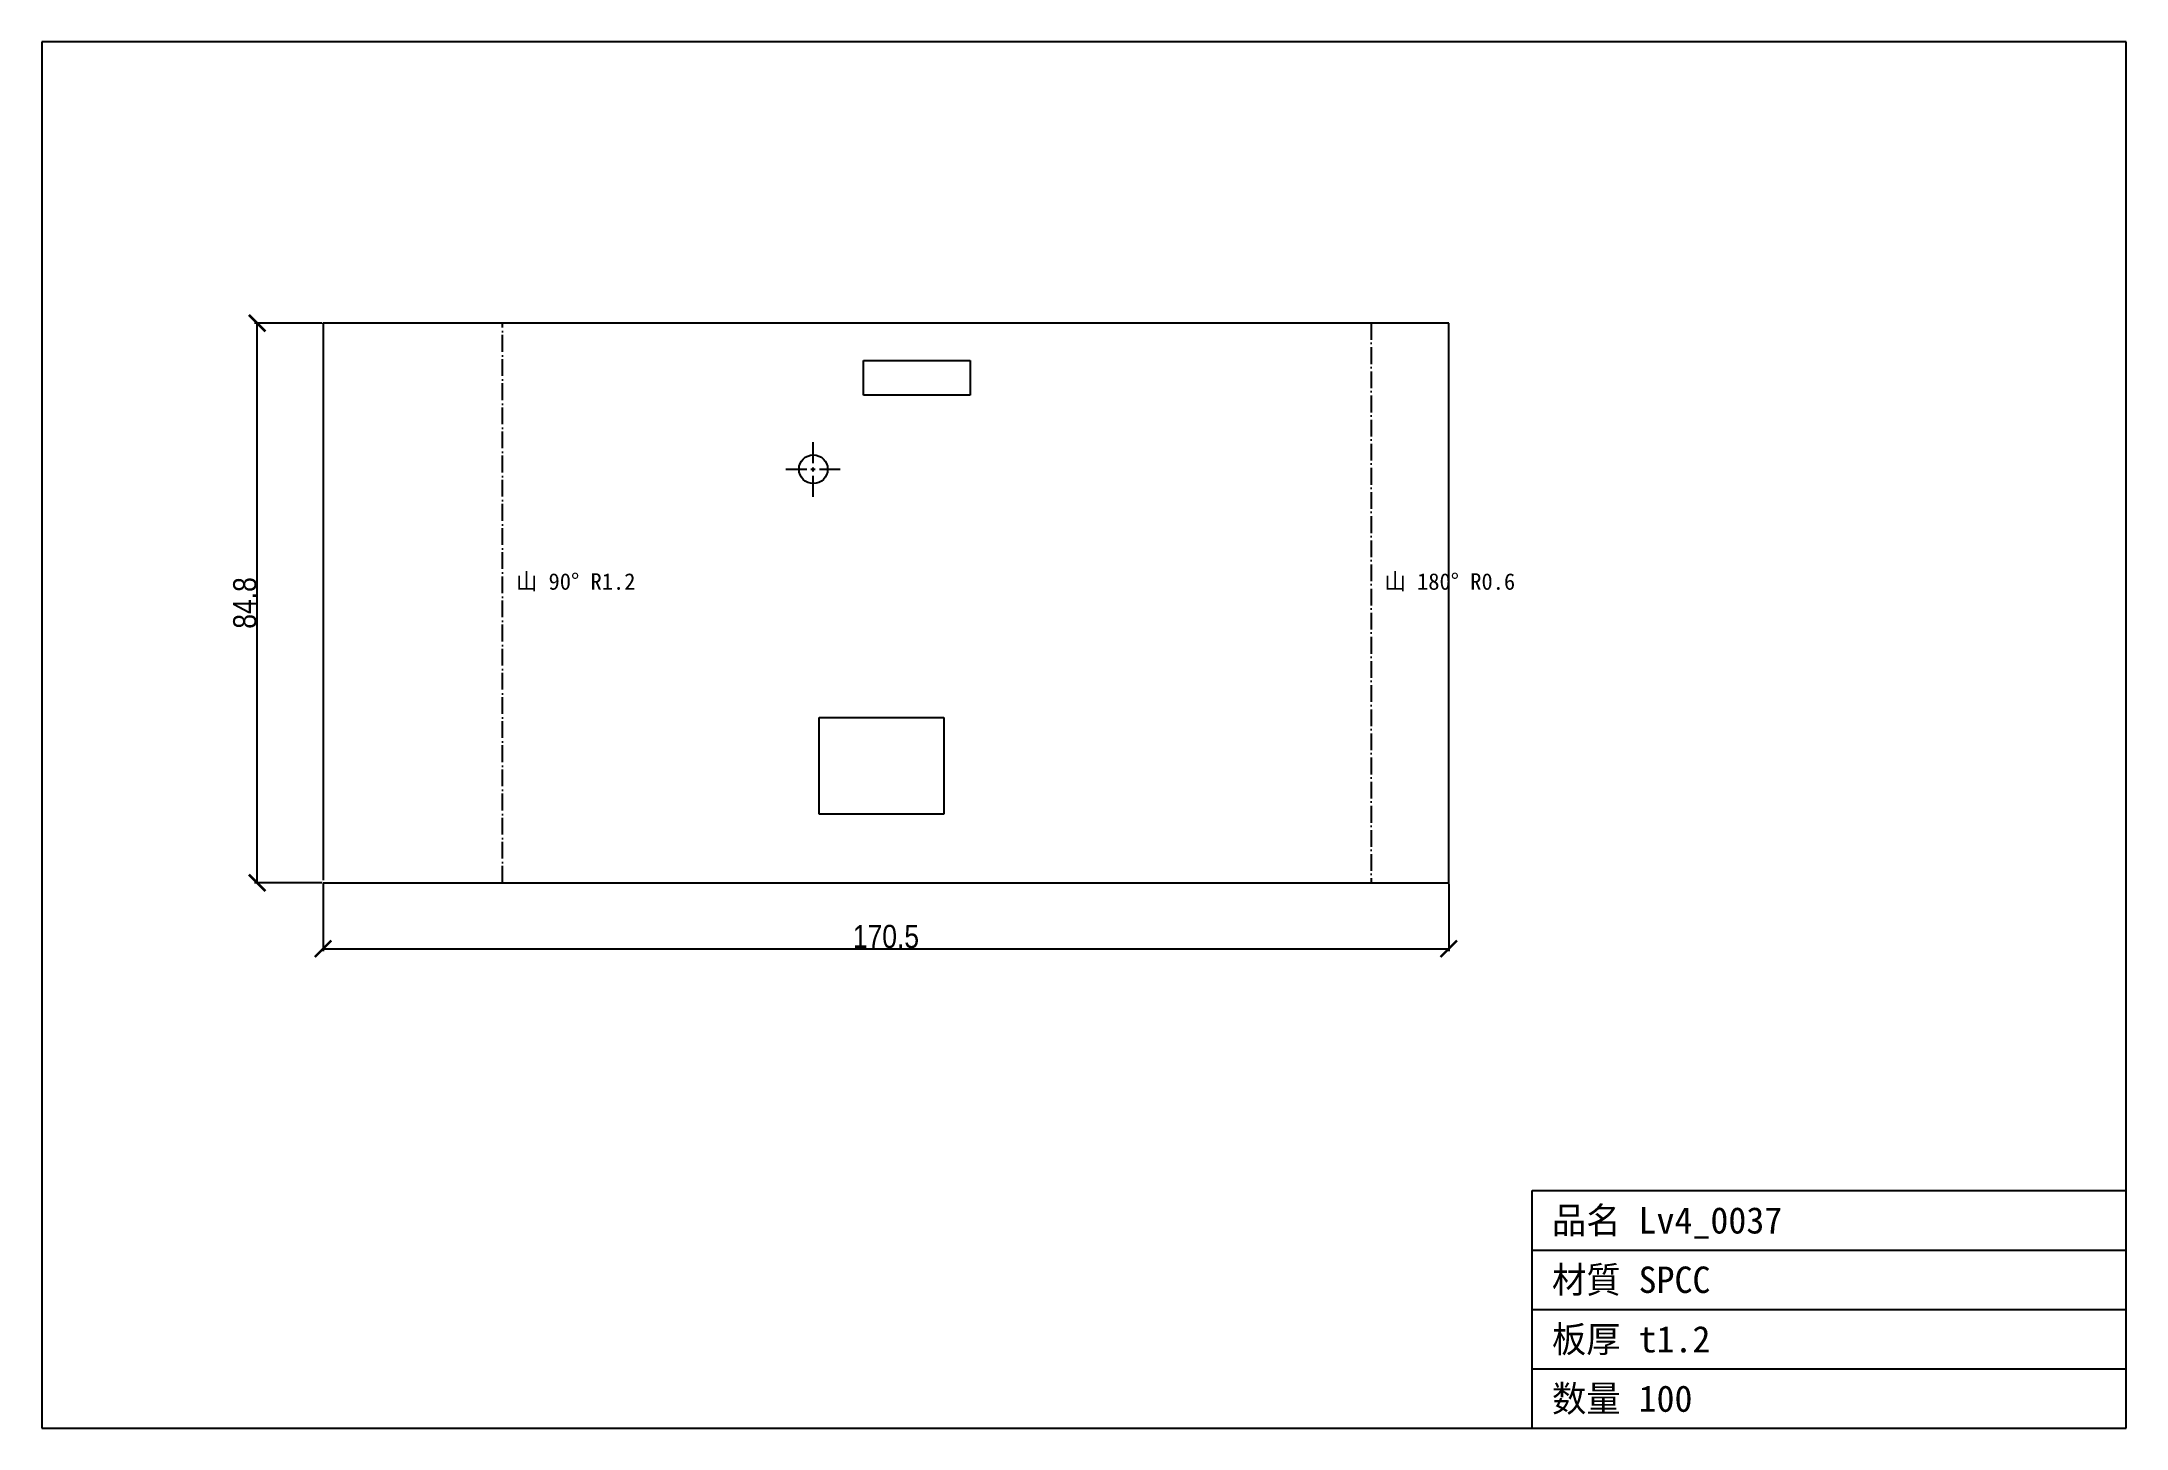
# Model space of a CAD drawing. Header units: millimetres. Extents: x -71 to 245, y -83 to 127.
import ezdxf

# ---------------------------------------------------------------- set-up
doc = ezdxf.new("R2010")
doc.units = ezdxf.units.MM
doc.linetypes.add('CENTER', pattern=[5.08, 3.175, -0.635, 0.635, -0.635])
doc.linetypes.add('DASHDOT', pattern=[3.556, 2.54, -0.508, 0, -0.508])
for name, color, linetype in [('中心線', 7, 'Continuous'), ('図枠', 7, 'Continuous'), ('外形', 7, 'Continuous'), ('寸法', 7, 'Continuous'), ('文字', 7, 'Continuous'), ('曲げ線', 7, 'Continuous')]:
    doc.layers.add(name, color=color, linetype=linetype)
doc.styles.add('OpenSansCondensed-Light', font='OpenSansCondensed-Light.ttf')
doc.dimstyles.new('EZDXF', dxfattribs={"dimtxt": 0.25, "dimasz": 0.175, "dimexe": 0.375, "dimexo": 0.125, "dimgap": 0.1, "dimtad": 1, "dimlfac": 100, "dimzin": 12, "dimdsep": 46, "dimtxsty": 'OpenSansCondensed-Light', "dimblk": 'ARCHTICK', "dimcen": 2.5, "dimazin": 3, "dimtfac": 0.5, "dimtmove": 2, "dimatfit": 3})

# ---------------------------------------------------------------- blocks, each defined once
blk = doc.blocks.new('_ARCHTICK')
at = {"color": 0, "linetype": 'BYBLOCK', "const_width": 0.15}
blk.add_lwpolyline([(-0.5, -0.5), (0.5, 0.5)], dxfattribs=at)

msp = doc.modelspace()

# ---------------------------------------------------------------- linework, layer by layer
at = {"layer": '中心線', "color": 1, "linetype": 'CENTER'}
for p, q in [((45.65, 58.47), (45.65, 66.81)), ((41.48, 62.64), (49.82, 62.64))]:
    msp.add_line(p, q, dxfattribs=at)
at = {"layer": '図枠'}
for p, q in [((244.54, 127.39), (-71.24, 127.39)), ((-71.24, 127.39), (-71.24, -82.63)), ((244.54, -82.63), (244.54, 127.39)), ((154.54, -82.63), (154.54, -46.63)), ((154.54, -46.63), (244.54, -46.63)), ((154.54, -55.63), (244.54, -55.63)), ((154.54, -64.63), (244.54, -64.63)), ((154.54, -73.63), (244.54, -73.63)), ((-71.24, -82.63), (244.54, -82.63))]:
    msp.add_line(p, q, dxfattribs=at)
at = {"layer": '外形'}
for p, q in [((-28.61, 84.76), (-28.61, 0.37)), ((141.91, 84.76), (-28.61, 84.76)), ((141.91, 0), (141.91, 84.76)), ((53.26, 73.87), (53.26, 79.09)), ((53.26, 79.09), (69.43, 79.09)), ((69.43, 79.09), (69.43, 73.87)), ((69.43, 73.87), (53.26, 73.87)), ((46.53, 10.37), (46.53, 25.04)), ((46.53, 25.04), (65.41, 25.04)), ((65.41, 25.04), (65.41, 10.37)), ((65.41, 10.37), (46.53, 10.37)), ((-28.61, 0), (141.91, 0))]:
    msp.add_line(p, q, dxfattribs=at)
msp.add_circle((45.65, 62.64), 2.17, dxfattribs=at)
at = {"layer": '曲げ線', "color": 1, "linetype": 'DASHDOT'}
for p, q in [((-1.41, 0), (-1.41, 84.76)), ((130.15, 84.76), (130.15, 0))]:
    msp.add_line(p, q, dxfattribs=at)

# ---------------------------------------------------------------- texts
at = {"layer": '文字'}
for s, height, p in [('山 90° R1.2', 2.5, (0.59, 44.38)), ('山 180° R0.6', 2.5, (132.15, 44.38)), ('品名 Lv4_0037', 4, (157.54, -53.13)), ('材質 SPCC', 4, (157.54, -62.13)), ('板厚 t1.2', 4, (157.54, -71.13)), ('数量 100', 4, (157.54, -80.13))]:
    msp.add_text(s, height=height, dxfattribs=at).set_placement(p)

# ---------------------------------------------------------------- dimensions: what is measured, and where the dimension line sits
at = {"layer": '寸法'}
msp.add_linear_dim(base=(-38.61, 0), p1=(-28.61, 0), p2=(-28.61, 84.76), angle=90, dimstyle='EZDXF', override={"dimtxt": 3.5, "dimasz": 2.5, "dimdec": 1, "dimlfac": 1}, dxfattribs=at).render()
msp.add_linear_dim(base=(-28.61, -10), p1=(-28.61, 0), p2=(141.91, 0), dimstyle='EZDXF', override={"dimtxt": 3.5, "dimasz": 2.5, "dimdec": 1, "dimlfac": 1}, dxfattribs=at).render()

doc.saveas('drawing.dxf')
